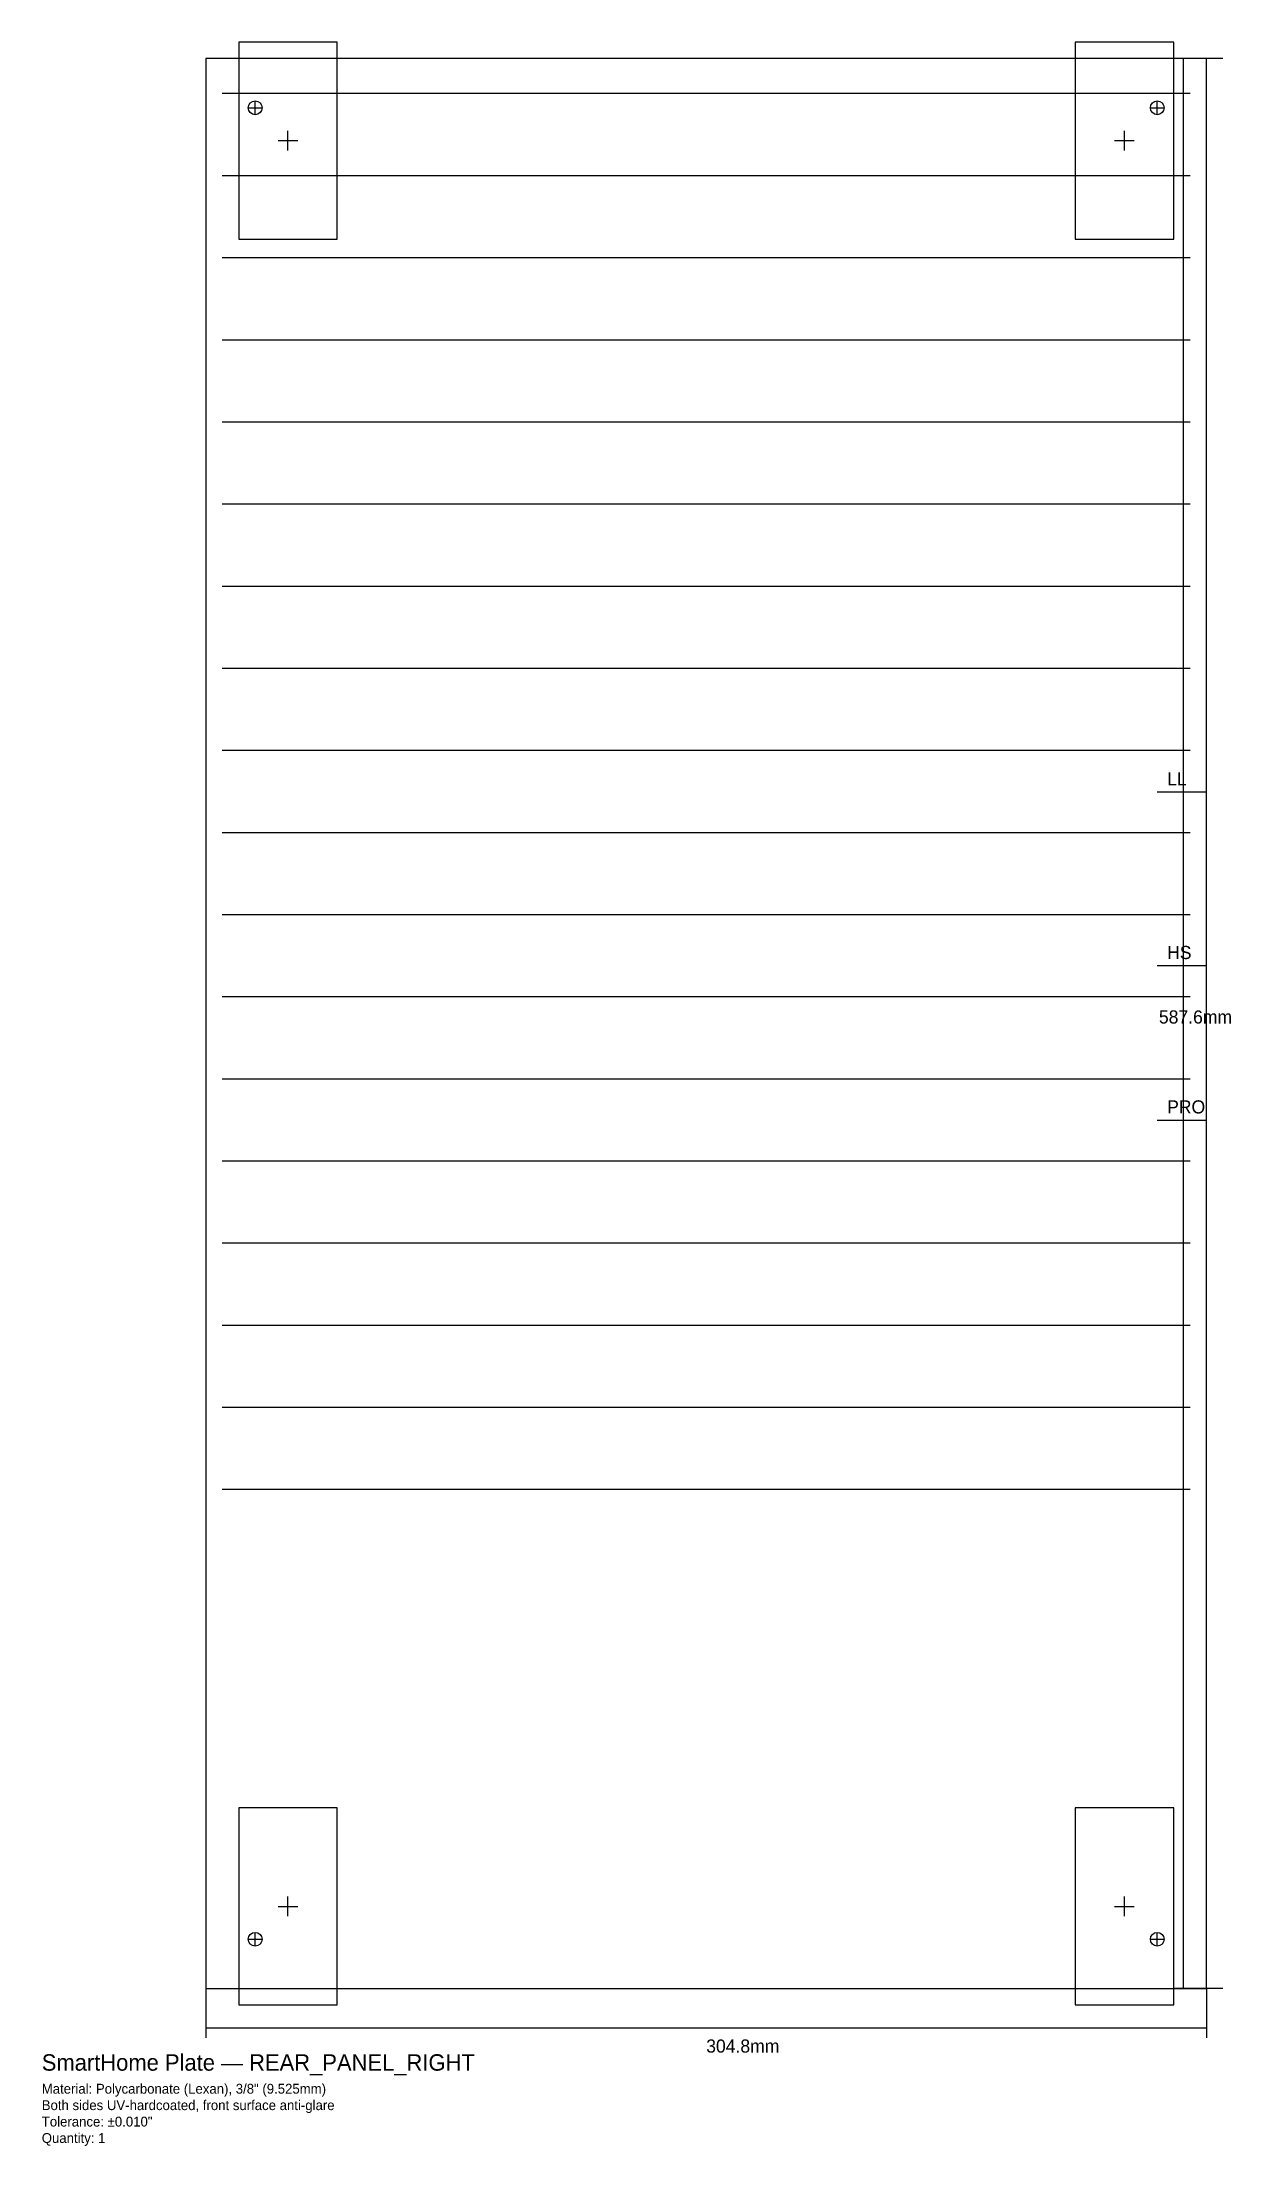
# Model space of a CAD drawing. Header units: metres. Extents: x -50 to 312, y -48 to 593.
import ezdxf

# ---------------------------------------------------------------- set-up
doc = ezdxf.new("R2010")
doc.units = ezdxf.units.M
for name, color, linetype in [('CENTER', 5, 'Continuous'), ('CUT', 1, 'Continuous'), ('DIMS', 2, 'Continuous'), ('REFS', 3, 'Continuous')]:
    doc.layers.add(name, color=color, linetype=linetype)

msp = doc.modelspace()

# ---------------------------------------------------------------- linework, layer by layer
at = {"layer": 'CENTER'}
for p, q in [((13, 572.6), (17, 572.6)), ((15, 570.6), (15, 574.6)), ((287.8, 572.6), (291.8, 572.6)), ((289.8, 570.6), (289.8, 574.6)), ((25, 559.6), (25, 565.6)), ((279.8, 559.6), (279.8, 565.6)), ((22, 562.6), (28, 562.6)), ((276.8, 562.6), (282.8, 562.6)), ((25, 22), (25, 28)), ((279.8, 22), (279.8, 28)), ((22, 25), (28, 25)), ((276.8, 25), (282.8, 25)), ((13, 15), (17, 15)), ((15, 13), (15, 17)), ((287.8, 15), (291.8, 15)), ((289.8, 13), (289.8, 17))]:
    msp.add_line(p, q, dxfattribs=at)
at = {"layer": 'CUT'}
msp.add_lwpolyline([(0, 0), (304.8, 0), (304.8, 587.6), (0, 587.6), (0, 0)], dxfattribs=at)
for centre in [(15, 572.6), (289.8, 572.6), (15, 15), (289.8, 15)]:
    msp.add_circle(centre, 2.1, dxfattribs=at)
at = {"layer": 'DIMS'}
for p, q in [((309.8, 587.6), (294.8, 587.6)), ((297.8, 0), (297.8, 587.6)), ((289.8, 364.312), (304.8, 364.312)), ((289.8, 311.428), (304.8, 311.428)), ((289.8, 264.42), (304.8, 264.42)), ((0, 0), (0, -15)), ((309.8, 0), (294.8, 0)), ((304.8, 0), (304.8, -15)), ((0, -12), (304.8, -12))]:
    msp.add_line(p, q, dxfattribs=at)
at = {"layer": 'REFS'}
for p, q in [((5, 577), (299.8, 577)), ((5, 552), (299.8, 552)), ((5, 527), (299.8, 527)), ((5, 502), (299.8, 502)), ((5, 477), (299.8, 477)), ((5, 452), (299.8, 452)), ((5, 427), (299.8, 427)), ((5, 402), (299.8, 402)), ((5, 377), (299.8, 377)), ((5, 352), (299.8, 352)), ((5, 327), (299.8, 327)), ((5, 302), (299.8, 302)), ((5, 277), (299.8, 277)), ((5, 252), (299.8, 252)), ((5, 227), (299.8, 227)), ((5, 202), (299.8, 202)), ((5, 177), (299.8, 177)), ((5, 152), (299.8, 152))]:
    msp.add_line(p, q, dxfattribs=at)
for points in [[(10, 532.6), (40, 532.6), (40, 592.6), (10, 592.6), (10, 532.6)], [(264.8, 532.6), (294.8, 532.6), (294.8, 592.6), (264.8, 592.6), (264.8, 532.6)], [(10, -5), (40, -5), (40, 55), (10, 55), (10, -5)], [(264.8, -5), (294.8, -5), (294.8, 55), (264.8, 55), (264.8, -5)]]:
    msp.add_lwpolyline(points, dxfattribs=at)

# ---------------------------------------------------------------- texts
at = {"layer": 'DIMS'}
for s, height, p in [('LL', 4, (292.8, 366.312)), ('HS', 4, (292.8, 313.428)), ('587.6mm', 4, (290.3, 293.8)), ('PRO', 4, (292.8, 266.42)), ('304.8mm', 4, (152.4, -19.5)), ('SmartHome Plate — REAR_PANEL_RIGHT', 5, (-50, -25)), ('Material: Polycarbonate (Lexan), 3/8" (9.525mm)', 3, (-50, -32)), ('Both sides UV-hardcoated, front surface anti-glare', 3, (-50, -37)), ('Tolerance: ±0.010"', 3, (-50, -42)), ('Quantity: 1', 3, (-50, -47))]:
    msp.add_text(s, height=height, dxfattribs=at).set_placement(p)

doc.saveas('drawing.dxf')
